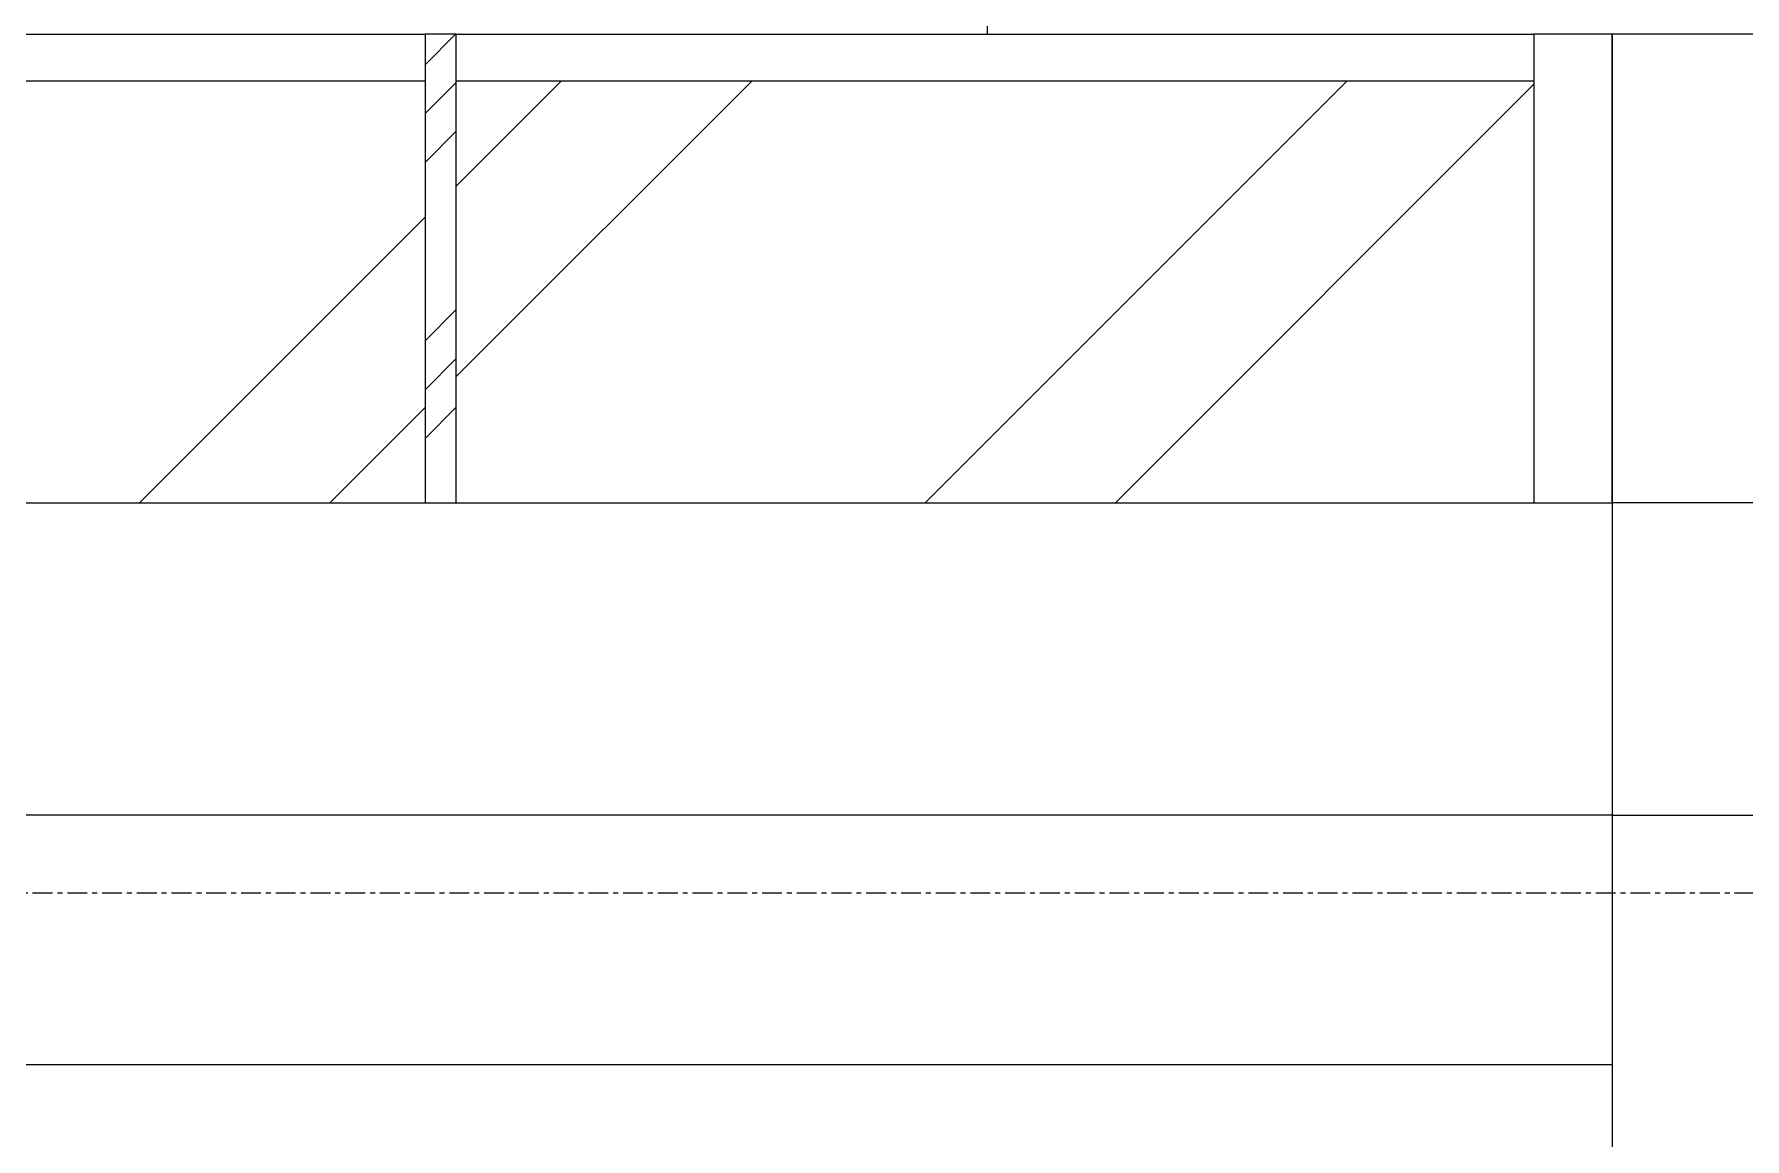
# Model space of a CAD drawing. Header units: millimetres. Extents: x 147592 to 201688, y -27981 to 8299.
# Drawn here: x 175190 to 176285, y -157 to 550 of the extents above; entities that cross this region are included whole.
import ezdxf

# ---------------------------------------------------------------- set-up
doc = ezdxf.new("R2010")
doc.units = ezdxf.units.MM
doc.linetypes.add('轴网线', pattern=[22.24, 12.7, -3.18, 3.18, -3.18])
for name, color, linetype, lineweight in [('A-DETL-____-OTLN', 7, 'Continuous', 5), ('A-GLAZ-CWMG-MCUT', 7, 'Continuous', 13), ('A-GLAZ-CWMG-OTLN', 7, 'Continuous', 5), ('A-WALL-____-MCUT', 7, 'Continuous', 13), ('I-WALL-____-OTLN', 7, 'Continuous', 13), ('S-COLS-____-MCUT', 7, 'Continuous', 5), ('S-FNDN-____-OTLN', 7, 'Continuous', 5), ('S-GRID-____-OTLN', 7, 'Continuous', 5)]:
    doc.layers.add(name, color=color, linetype=linetype, lineweight=lineweight)
doc.layers.add('A-FLOR-____-OTLN', color=7, linetype='Continuous', lineweight=13, true_color=0x007f00)
pattern_1 = [(45, (0, 0), (-251.4472, 251.4472), []), (45, (0, 381), (-251.4472, 251.4472), [])]

# ---------------------------------------------------------------- blocks, each defined once
blk = doc.blocks.new('矩形竖梃 - 50_300mm 长方形-2021427-二层给排水_消防平面图')
at = {"layer": 'A-GLAZ-CWMG-OTLN', "true_color": 0x8b8b8b}
h = blk.add_hatch(dxfattribs=at)
h.set_pattern_fill('FP_122', color=252, style=0, pattern_type=2)
h.set_pattern_definition(pattern_1)
h.paths.add_polyline_path([(175460, 250), (176150, 250), (176150, 520), (175460, 520), (175460, 250.1)], flags=0)
at = {"layer": 'A-GLAZ-CWMG-OTLN', "color": 251, "true_color": 0x515151}
blk.add_line((175460, 250), (176150, 250), dxfattribs=at)
blk = doc.blocks.new('矩形竖梃 - 50_300mm 长方形-V200-二层给排水_消防平面图')
at = {"layer": 'A-GLAZ-CWMG-MCUT', "color": 251, "lineweight": 5, "true_color": 0x515151}
for p, q in [((0, 0), (-50, 0)), ((-50, 0), (-50, -300)), ((0, -300), (0, 0)), ((-50, -300), (0, -300))]:
    blk.add_line(p, q, dxfattribs=at)
blk = doc.blocks.new('矩形竖梃 - 30mm 正方形-2021428-二层给排水_消防平面图')
at = {"layer": 'A-GLAZ-CWMG-OTLN', "color": 251, "true_color": 0x515151}
for p, q in [((175460, 550), (176150, 550)), ((176150, 520), (175460, 520))]:
    blk.add_line(p, q, dxfattribs=at)
blk = doc.blocks.new('矩形竖梃 - 50_300mm 长方形-2021430-二层给排水_消防平面图')
at = {"layer": 'A-GLAZ-CWMG-OTLN', "true_color": 0x8b8b8b}
h = blk.add_hatch(dxfattribs=at)
h.set_pattern_fill('FP_121', color=252, style=0, pattern_type=2)
h.set_pattern_definition(pattern_1)
h.paths.add_polyline_path([(175440, 250), (175440, 520), (174700, 520), (174700, 250), (175300.5, 250)], flags=0)
at = {"layer": 'A-GLAZ-CWMG-OTLN', "color": 251, "true_color": 0x515151}
blk.add_line((174700, 250), (175440, 250), dxfattribs=at)
blk = doc.blocks.new('矩形竖梃 - 30mm 正方形-2021431-二层给排水_消防平面图')
at = {"layer": 'A-GLAZ-CWMG-OTLN', "color": 251, "true_color": 0x515151}
for p, q in [((174700, 550), (175440, 550)), ((175440, 520), (174700, 520))]:
    blk.add_line(p, q, dxfattribs=at)
blk = doc.blocks.new('矩形竖梃 - TJ隐框 20_250-1986374-二层给排水_消防平面图')
at = {"layer": 'A-GLAZ-CWMG-OTLN', "true_color": 0x515151}
h = blk.add_hatch(dxfattribs=at)
h.set_pattern_fill('FP_169', color=251, style=0, pattern_type=2)
h.set_pattern_definition([(135, (175450.01, -549.98), (-88.38835, -88.38835), []), (135, (175418.76, -549.98), (-176.776695, 1e-14), []), (135, (175481.26, -549.98), (-176.776695, 1e-14), [])])
h.paths.add_polyline_path([(-10, -300), (-10, 0), (10, 0), (10, -300)], flags=0)
at = {"layer": 'A-GLAZ-CWMG-MCUT', "color": 251, "lineweight": 5, "true_color": 0x515151}
for p, q in [((-10, 0), (10, 0)), ((-10, -300), (-10, 0)), ((10, 0), (10, -300)), ((10, -300), (-10, -300))]:
    blk.add_line(p, q, dxfattribs=at)
blk = doc.blocks.new('YXQH_AR_B9-20_rvt-1-二层给排水_消防平面图')
at = {"layer": 'A-DETL-____-OTLN', "color": 251, "true_color": 0x515151}
blk.add_line((175800, 1450), (175800, 550), dxfattribs=at)
at = {"layer": 'A-WALL-____-MCUT', "color": 251, "lineweight": 5, "true_color": 0x515151}
for p, q in [((176400, 550), (176200, 550)), ((176200, 550), (176200, 250)), ((176200, 250), (176200, 50)), ((176200, 50), (176600, 50))]:
    blk.add_line(p, q, dxfattribs=at)
at = {"layer": 'S-GRID-____-OTLN', "color": 173, "linetype": '轴网线', "true_color": 0x5151ff}
blk.add_line((199020.5, 0), (148525.8, 0), dxfattribs=at)
at = {"color": 251, "lineweight": 5, "true_color": 0x515151}
for name, p in [('矩形竖梃 - 30mm 正方形-2021431-二层给排水_消防平面图', (0, 0)), ('矩形竖梃 - 30mm 正方形-2021428-二层给排水_消防平面图', (0, 0)), ('矩形竖梃 - 50_300mm 长方形-V200-二层给排水_消防平面图', (176200, 550)), ('矩形竖梃 - 50_300mm 长方形-2021430-二层给排水_消防平面图', (0, 0)), ('矩形竖梃 - 50_300mm 长方形-2021427-二层给排水_消防平面图', (0, 0))]:
    blk.add_blockref(name, p, dxfattribs=at)
at = {"color": 251, "lineweight": 5, "true_color": 0x515151, "extrusion": (0, 0, -1)}
blk.add_blockref('矩形竖梃 - TJ隐框 20_250-1986374-二层给排水_消防平面图', (-175450, 550), dxfattribs=at)
blk = doc.blocks.new('YXQH_ST_B9-20_rvt-1-二层给排水_消防平面图')
at = {"layer": 'A-FLOR-____-OTLN', "color": 95, "lineweight": 18, "true_color": 0x51a751}
for p, q in [((176200, 250), (176200, 550)), ((176150, 250), (176200, 250))]:
    blk.add_line(p, q, dxfattribs=at)
at = {"layer": 'I-WALL-____-OTLN', "color": 251, "lineweight": 18, "true_color": 0x515151}
for p, q in [((176150, 250), (176200, 250)), ((176200, 50), (174650, 50))]:
    blk.add_line(p, q, dxfattribs=at)
at = {"layer": 'S-COLS-____-MCUT', "color": 251, "lineweight": 18, "true_color": 0x515151}
for p, q in [((176400, 250), (176200, 250)), ((176200, 250), (176200, 50)), ((176200, 50), (176200, -350))]:
    blk.add_line(p, q, dxfattribs=at)
at = {"layer": 'S-FNDN-____-OTLN', "color": 251, "lineweight": 18, "true_color": 0x515151}
blk.add_line((176200, -110), (174400, -110), dxfattribs=at)

msp = doc.modelspace()

# ---------------------------------------------------------------- block references
at = {"lineweight": 5}
for name in ['YXQH_AR_B9-20_rvt-1-二层给排水_消防平面图', 'YXQH_ST_B9-20_rvt-1-二层给排水_消防平面图']:
    msp.add_blockref(name, (0, 0), dxfattribs=at)

doc.saveas('drawing.dxf')
